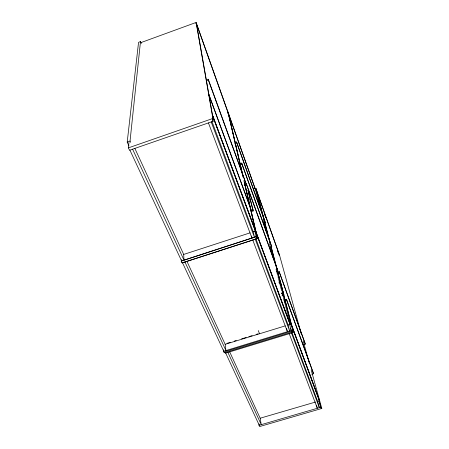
<?xml version="1.0" encoding="UTF-8"?>
<svg xmlns="http://www.w3.org/2000/svg" width="449" height="449" viewBox="0 0 449 449"><rect width="100%" height="100%" fill="white"/><g stroke="black" fill="none" stroke-linecap="round" stroke-linejoin="round"><path stroke-width="0.67" d="M130.631 142.333L130.042 141.065L140.492 41.538L138.55 42.391L127.202 142.142L128.992 146.004M212.798 119.423L213.123 121.286L129.548 150.247L128.38 147.878L128.981 142.327M128.38 147.878L212.893 118.457L196.118 22.45L141.065 42.554M181.216 261.043L256.862 236.455L243.886 180.582M127.202 142.142L130.042 141.065M284.891 301.84L284.543 302.104M195.876 23.32L196.365 23.14L196.118 22.45M195.916 23.539L196.404 23.359L255.47 189.394M196.303 24.532L196.696 24.392L227.834 112.11L227.413 111.981M196.336 24.723L196.696 24.392M206.922 79.714L208.235 79.248L245.951 183.226L246.198 184.258L244.907 184.691M206.793 80.618L208.381 80.057L208.235 79.248M212.366 116.936L212.944 116.734L212.871 116.319L255.296 230.606L255.419 231.123L253.219 231.836L254.443 237.257L211.221 121.948M227.654 112.503L228.103 112.351L243.235 177.411M227.722 112.8L228.171 112.643M227.761 112.952L228.21 112.794M227.828 113.243L228.283 113.086M196.365 23.14L213.253 119.406L212.517 119.659L213.123 121.286M235.265 142.451L236.589 141.996L264.994 221.52L265.236 222.451L263.664 222.962M236.589 141.996L236.78 142.804L235.08 143.383L235.197 143.876M239.744 163.778L241.719 163.11L271.465 245.828L271.746 246.877L270.074 247.416L270.113 248.011M241.719 163.11L241.938 164.031L240.125 164.643L240.254 165.204M245.126 184.483L246.456 184.039L277.488 269.636L277.796 270.809L276.618 271.185M244.772 185.723L246.703 185.078L246.456 184.039M254.65 188.507L254.909 188.097M254.566 188.833L255.879 188.395L256.059 188.9L264.107 219.746M279.62 255.391L256.149 189.248L255.728 189.388L256.059 188.9M256.037 190.253L256.368 190.14M248.881 200.119L250.205 199.682L247.96 190.213L253.197 210.957L251.872 211.389M251.395 210.081L252.714 209.644M251.182 210.278L252.838 209.734L252.765 209.408L253.197 210.957M132.612 149.203L183.983 260.083L183.697 254.431L250.104 232.851M255.116 231.476L255.762 231.269L290.464 324.801M255.588 232.745L256.104 232.576L290.11 324.386L288.129 324.997L255.75 238.402M254.779 230.775L256.149 236.702L181.222 261.099L182.137 262.906L256.963 238.694L256.486 237.414L257.142 237.201L256.862 236.455M244.312 182.013L257.277 237.774L256.626 237.981L256.149 236.702M244.733 183.428L257.558 238.514L182.21 262.901L181.278 261.065M278.913 254.712L279.138 254.274M279.076 255.083L279.469 254.953L301.178 333.613M277.808 271.903L279.132 271.482L304.938 342.879L305.286 344.136L303.659 344.624M277.678 273.222L279.446 272.661L279.132 271.482M279.093 281.888L280.165 281.551L280.401 282.309L279.171 282.696M279.183 282.236L280.255 281.893M279.082 282.354L280.311 281.966M279.126 283.072L280.451 282.657L280.844 283.729M281.596 293.309L283.246 292.793L277.684 272.043M281.691 293.674L283.341 293.158L283.948 295.049L281.955 295.672M281.506 293.809L283.403 293.214M282.23 293.972L283.493 293.579L283.246 292.793M282.219 294.376L283.549 293.96M283.796 300.05L286.468 299.214L313.127 372.344L313.514 373.748L311.791 374.258M284.941 301.127L286.816 300.544L313.514 373.748M226.941 343.367L230.258 342.346M234.238 341.128L236.225 340.516M241.534 338.888L246.175 337.463M248.83 336.649L252.147 335.627M256.126 334.404L258.119 333.798M184.943 261.997L225.92 350.478L225.174 344.316L285.238 325.884M290.93 324.975L291.513 324.795L319.722 401.097L319.194 401.254L321.08 408.13L321.619 407.973L321.798 408.467L259.617 426.544L258.938 425.349L320.766 407.282L321.08 408.13M291.457 326.575L291.923 326.429L319.469 400.884L317.656 401.412L291.889 332.254M291.188 330.52L223.417 351.337L224.231 352.791L292.383 331.974L292.159 331.373L291.569 331.553L291.188 330.52L289.644 324.532M293.017 332.569L292.636 331.542L293.225 331.362L293.001 330.761L224.674 351.735L225.482 353.189L293.017 332.569L292.669 331.239M318.88 400.407L319.306 400.284L319.469 400.884M229.765 352.01L260.167 418.21L315.636 402.007M284.621 301.481L284.907 301.672M259.477 333.556L258.265 330.576M225.712 353.116L259.225 425.186L259.017 423.907M182.518 262.783L223.725 351.146L223.563 349.777M129.913 150.14L181.553 260.869L181.503 259.612M227.907 352.448L261.228 424.602L260.167 418.21M186.98 261.397L225.174 344.316M134.812 148.31L183.697 254.431M140.492 41.538L141.289 43.474M280.636 282.791L283.948 295.049M252.781 240.047L287.405 331.676L286.574 328.342M208.443 122.908L251.962 238.06L251.513 236.028M255.262 239.244L289.65 330.992L288.129 324.997M289.24 333.725L317.314 408.287M291.485 333.04L319.362 407.686L317.656 401.412M211.967 121.527L253.219 231.836M212.416 114.658L255.896 231.83M290.11 324.386L256.104 232.576M212.944 116.734L255.419 231.123M212.893 118.457L213.253 119.406M257.277 237.774L257.558 238.514M291.777 325.856L319.306 400.284M250.256 199.491L252.944 209.913M250.205 199.682L250.671 200.972M279.446 272.661L305.286 344.136M246.703 185.078L277.796 270.809M208.381 80.057L246.198 184.258M241.938 164.031L271.746 246.877M236.78 142.804L265.236 222.451M256.289 189.837L279.227 254.611M255.638 189.04L255.947 189.905M264.584 214.47L265.752 217.759M277.667 251.333L278.369 253.309M254.987 188.4L228.378 113.423M303.182 341.038L309.35 363.286M311.208 370.027L321.798 408.467M319.043 401.008L320.766 407.282M316.478 405.144L317.151 407.658M286.468 299.214L286.816 300.544M264.635 221.778L270.292 243.465M271.179 246.855L293.225 331.362M255.879 188.395L264.366 220.936M264.719 222.294L270.197 243.307M271.084 246.697L276.915 269.069M277.269 270.427L293.001 330.761M255.29 188.889L260.117 207.539M263.451 220.414L266.257 231.263M269.535 243.712L273.048 257.288M276.079 269.22L277.656 275.321M278.01 276.679L281.691 290.913M282.045 292.265L290.273 323.824M290.722 328.27L291.401 330.896M228.423 113.384L243.307 177.31M227.896 111.762L242.774 175.812M235.023 143.551L235.13 144M248.948 203.672L208.684 94.077L249.217 204.839L248.948 203.672"/></g></svg>
